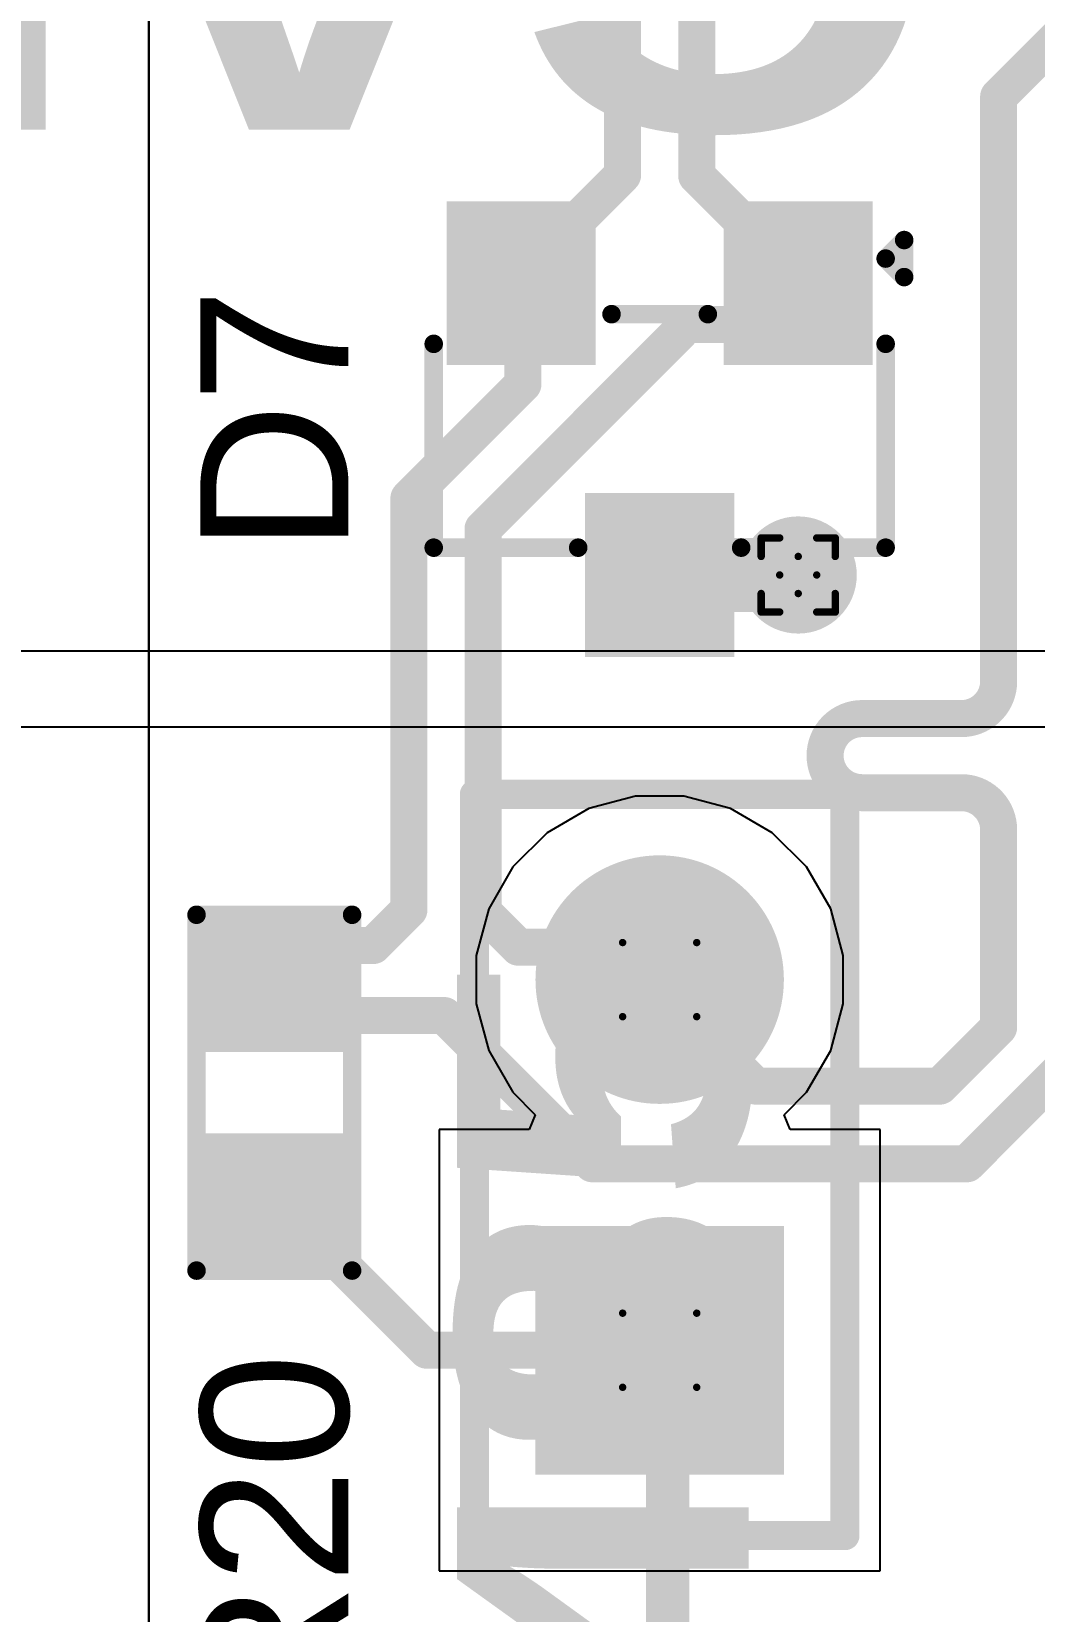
# Model space of a CAD drawing. Header units: inches. Extents: x 0 to 212, y 0 to 208.
# Drawn here: x 1.8989 to 2.1697, y 2.9513 to 3.3776 of the extents above; entities that cross this region are included whole.
import ezdxf

# ---------------------------------------------------------------- set-up
doc = ezdxf.new("R2010")
doc.units = ezdxf.units.IN
doc.header["$MEASUREMENT"] = 0
for name, color, linetype in [('Bottom Layer', 5, 'Continuous'), ('Bottom Solder', 6, 'Continuous'), ('Drill Drawing', 1, 'Continuous'), ('Multi-Layer', 9, 'Continuous'), ('Pad Holes', 156, 'Continuous'), ('Top Layer', 1, 'Continuous'), ('Top Overlay', 2, 'Continuous'), ('Top Paste', 8, 'Continuous'), ('Top Solder', 216, 'Continuous'), ('Via Holes', 16, 'Continuous')]:
    doc.layers.add(name, color=color, linetype=linetype)
doc.styles.add('Arial', font='', dxfattribs={"height": 0.2})
doc.styles.add('Arial Black_Bold', font='', dxfattribs={"height": 0.2})
doc.styles.get('Arial').set_extended_font_data('Arial')
doc.styles.get('Arial Black_Bold').set_extended_font_data('Arial Black', bold=True)

# ---------------------------------------------------------------- blocks, each defined once
blk = doc.blocks.new('R___0603_61')
at = {"layer": 'Top Layer'}
for points in [[(-0.015, 0.0175), (-0.015, -0.0175), (-0.045, -0.0175), (-0.045, 0.0175)], [(0.045, 0.0175), (0.045, -0.0175), (0.015, -0.0175), (0.015, 0.0175)]]:
    blk.add_hatch(color=1, dxfattribs=at).paths.add_polyline_path(points)
at = {"layer": 'Top Paste'}
for points in [[(-0.015, 0.0175), (-0.015, -0.0175), (-0.045, -0.0175), (-0.045, 0.0175)], [(0.045, 0.0175), (0.045, -0.0175), (0.015, -0.0175), (0.015, 0.0175)]]:
    blk.add_hatch(color=8, dxfattribs=at).paths.add_polyline_path(points)
at = {"layer": 'Top Solder'}
for points in [[(-0.011, 0.0215), (-0.011, -0.0215), (-0.049, -0.0215), (-0.049, 0.0215)], [(0.049, 0.0215), (0.049, -0.0215), (0.011, -0.0215), (0.011, 0.0215)]]:
    blk.add_hatch(color=216, dxfattribs=at).paths.add_polyline_path(points)
at = {"layer": 'Top Overlay'}
for points in [[(-0.048, 0.021, 0.005, 0.005, 0), (-0.048, -0.021, 0.005, 0.005, 0)], [(-0.048, 0.021, 0.005, 0.005, 0), (0.048, 0.021, 0.005, 0.005, 0)], [(0.048, 0.021, 0.005, 0.005, 0), (0.048, -0.021, 0.005, 0.005, 0)], [(-0.048, -0.021, 0.005, 0.005, 0), (0.048, -0.021, 0.005, 0.005, 0)]]:
    blk.add_lwpolyline(points, format="xyseb", dxfattribs=at)
for points in [[(-0.04925, 0.021, 0.0025, 0.0025, 1), (-0.04675, 0.021, 0.0025, 0.0025, 1)], [(-0.04925, 0.021, 0.0025, 0.0025, 1), (-0.04675, 0.021, 0.0025, 0.0025, 1)], [(0.04675, 0.021, 0.0025, 0.0025, 1), (0.04925, 0.021, 0.0025, 0.0025, 1)], [(0.04675, 0.021, 0.0025, 0.0025, 1), (0.04925, 0.021, 0.0025, 0.0025, 1)], [(-0.04925, -0.021, 0.0025, 0.0025, 1), (-0.04675, -0.021, 0.0025, 0.0025, 1)], [(-0.04925, -0.021, 0.0025, 0.0025, 1), (-0.04675, -0.021, 0.0025, 0.0025, 1)], [(0.04675, -0.021, 0.0025, 0.0025, 1), (0.04925, -0.021, 0.0025, 0.0025, 1)], [(0.04675, -0.021, 0.0025, 0.0025, 1), (0.04925, -0.021, 0.0025, 0.0025, 1)]]:
    blk.add_lwpolyline(points, format="xyseb", close=True, dxfattribs=at)
blk = doc.blocks.new('HDR1X2__107')
at = {"layer": 'Bottom Layer'}
blk.add_hatch(color=5, dxfattribs=at).paths.add_polyline_path([(-0.02953, 0.02953), (0.02953, 0.02953), (0.02953, -0.02953), (-0.02953, -0.02953)])
h = blk.add_hatch(color=5, dxfattribs=at)
edge = h.paths.add_edge_path()
edge.add_arc((0.1, 0), 0.02953, 0, 360)
at = {"layer": 'Bottom Solder'}
blk.add_hatch(color=6, dxfattribs=at).paths.add_polyline_path([(-0.03353, 0.03353), (0.03353, 0.03353), (0.03353, -0.03353), (-0.03353, -0.03353)])
h = blk.add_hatch(color=6, dxfattribs=at)
edge = h.paths.add_edge_path()
edge.add_arc((0.1, 0), 0.03353, 0, 360)
at = {"layer": 'Multi-Layer'}
blk.add_hatch(color=9, dxfattribs=at).paths.add_polyline_path([(-0.02953, 0.02953), (0.02953, 0.02953), (0.02953, -0.02953), (-0.02953, -0.02953)])
h = blk.add_hatch(color=9, dxfattribs=at)
edge = h.paths.add_edge_path()
edge.add_arc((0.1, 0), 0.02953, 0, 360)
at = {"layer": 'Pad Holes'}
h = blk.add_hatch(color=7, dxfattribs=at)
edge = h.paths.add_edge_path()
edge.add_arc((0, 0), 0.01772, 0, 360)
h = blk.add_hatch(color=7, dxfattribs=at)
edge = h.paths.add_edge_path()
edge.add_arc((0.1, 0), 0.01772, 0, 360)
at = {"layer": 'Top Layer'}
blk.add_hatch(color=1, dxfattribs=at).paths.add_polyline_path([(-0.02953, 0.02953), (0.02953, 0.02953), (0.02953, -0.02953), (-0.02953, -0.02953)])
h = blk.add_hatch(color=1, dxfattribs=at)
edge = h.paths.add_edge_path()
edge.add_arc((0.1, 0), 0.02953, 0, 360)
at = {"layer": 'Top Solder'}
blk.add_hatch(color=216, dxfattribs=at).paths.add_polyline_path([(-0.03353, 0.03353), (0.03353, 0.03353), (0.03353, -0.03353), (-0.03353, -0.03353)])
h = blk.add_hatch(color=216, dxfattribs=at)
edge = h.paths.add_edge_path()
edge.add_arc((0.1, 0), 0.03353, 0, 360)
at = {"layer": 'Top Overlay'}
for points in [[(-0.05, 0.05, 0.00787, 0.00787, 0), (-0.05, -0.05, 0.00787, 0.00787, 0)], [(-0.05, 0.05, 0.00787, 0.00787, 0), (0.15, 0.05, 0.00787, 0.00787, 0)], [(0.15, 0.05, 0.00787, 0.00787, 0), (0.15, -0.05, 0.00787, 0.00787, 0)], [(-0.05, -0.05, 0.00787, 0.00787, 0), (0.15, -0.05, 0.00787, 0.00787, 0)]]:
    blk.add_lwpolyline(points, format="xyseb", dxfattribs=at)
for points in [[(-0.05197, 0.05, 0.00394, 0.00394, 1), (-0.04803, 0.05, 0.00394, 0.00394, 1)], [(-0.05197, 0.05, 0.00394, 0.00394, 1), (-0.04803, 0.05, 0.00394, 0.00394, 1)], [(0.14803, 0.05, 0.00394, 0.00394, 1), (0.15197, 0.05, 0.00394, 0.00394, 1)], [(0.14803, 0.05, 0.00394, 0.00394, 1), (0.15197, 0.05, 0.00394, 0.00394, 1)], [(-0.05197, -0.05, 0.00394, 0.00394, 1), (-0.04803, -0.05, 0.00394, 0.00394, 1)], [(-0.05197, -0.05, 0.00394, 0.00394, 1), (-0.04803, -0.05, 0.00394, 0.00394, 1)], [(0.14803, -0.05, 0.00394, 0.00394, 1), (0.15197, -0.05, 0.00394, 0.00394, 1)], [(0.14803, -0.05, 0.00394, 0.00394, 1), (0.15197, -0.05, 0.00394, 0.00394, 1)]]:
    blk.add_lwpolyline(points, format="xyseb", close=True, dxfattribs=at)
blk = doc.blocks.new('SOT_23_116')
at = {"layer": 'Top Layer'}
for points in [[(-0.01614, 0.05748), (0.01614, 0.05748), (0.01614, 0.02126), (-0.01614, 0.02126)], [(-0.05354, -0.02126), (-0.02126, -0.02126), (-0.02126, -0.05748), (-0.05354, -0.05748)], [(0.02126, -0.02126), (0.05354, -0.02126), (0.05354, -0.05748), (0.02126, -0.05748)]]:
    blk.add_hatch(color=1, dxfattribs=at).paths.add_polyline_path(points)
at = {"layer": 'Top Paste'}
for points in [[(-0.01614, 0.05748), (0.01614, 0.05748), (0.01614, 0.02126), (-0.01614, 0.02126)], [(-0.05354, -0.02126), (-0.02126, -0.02126), (-0.02126, -0.05748), (-0.05354, -0.05748)], [(0.02126, -0.02126), (0.05354, -0.02126), (0.05354, -0.05748), (0.02126, -0.05748)]]:
    blk.add_hatch(color=8, dxfattribs=at).paths.add_polyline_path(points)
at = {"layer": 'Top Solder'}
for points in [[(-0.02014, 0.06148), (0.02014, 0.06148), (0.02014, 0.01726), (-0.02014, 0.01726)], [(-0.05754, -0.01726), (-0.01726, -0.01726), (-0.01726, -0.06148), (-0.05754, -0.06148)], [(0.01726, -0.01726), (0.05754, -0.01726), (0.05754, -0.06148), (0.01726, -0.06148)]]:
    blk.add_hatch(color=216, dxfattribs=at).paths.add_polyline_path(points)
at = {"layer": 'Top Overlay'}
for points in [[(-0.022, 0.032, 0.005, 0.005, 0), (-0.061, 0.032, 0.005, 0.005, 0)], [(-0.061, 0.032, 0.005, 0.005, 0), (-0.061, -0.023, 0.005, 0.005, 0)], [(0.061, 0.032, 0.005, 0.005, 0), (0.022, 0.032, 0.005, 0.005, 0)], [(0.061, -0.023, 0.005, 0.005, 0), (0.061, 0.032, 0.005, 0.005, 0)], [(0.013, -0.031, 0.005, 0.005, 0), (-0.013, -0.031, 0.005, 0.005, 0)], [(-0.066, -0.041, 0.005, 0.005, 0), (-0.066, -0.051, 0.005, 0.005, 0)], [(-0.061, -0.046, 0.005, 0.005, 0), (-0.066, -0.041, 0.005, 0.005, 0)], [(-0.061, -0.046, 0.005, 0.005, 0), (-0.066, -0.051, 0.005, 0.005, 0)]]:
    blk.add_lwpolyline(points, format="xyseb", dxfattribs=at)
for points in [[(-0.06225, 0.032, 0.0025, 0.0025, 1), (-0.05975, 0.032, 0.0025, 0.0025, 1)], [(-0.06225, 0.032, 0.0025, 0.0025, 1), (-0.05975, 0.032, 0.0025, 0.0025, 1)], [(-0.02325, 0.032, 0.0025, 0.0025, 1), (-0.02075, 0.032, 0.0025, 0.0025, 1)], [(0.02075, 0.032, 0.0025, 0.0025, 1), (0.02325, 0.032, 0.0025, 0.0025, 1)], [(0.05975, 0.032, 0.0025, 0.0025, 1), (0.06225, 0.032, 0.0025, 0.0025, 1)], [(0.05975, 0.032, 0.0025, 0.0025, 1), (0.06225, 0.032, 0.0025, 0.0025, 1)], [(-0.06225, -0.023, 0.0025, 0.0025, 1), (-0.05975, -0.023, 0.0025, 0.0025, 1)], [(0.05975, -0.023, 0.0025, 0.0025, 1), (0.06225, -0.023, 0.0025, 0.0025, 1)], [(-0.01425, -0.031, 0.0025, 0.0025, 1), (-0.01175, -0.031, 0.0025, 0.0025, 1)], [(0.01175, -0.031, 0.0025, 0.0025, 1), (0.01425, -0.031, 0.0025, 0.0025, 1)], [(-0.06725, -0.041, 0.0025, 0.0025, 1), (-0.06475, -0.041, 0.0025, 0.0025, 1)], [(-0.06725, -0.041, 0.0025, 0.0025, 1), (-0.06475, -0.041, 0.0025, 0.0025, 1)], [(-0.06225, -0.046, 0.0025, 0.0025, 1), (-0.05975, -0.046, 0.0025, 0.0025, 1)], [(-0.06225, -0.046, 0.0025, 0.0025, 1), (-0.05975, -0.046, 0.0025, 0.0025, 1)], [(-0.06725, -0.051, 0.0025, 0.0025, 1), (-0.06475, -0.051, 0.0025, 0.0025, 1)], [(-0.06725, -0.051, 0.0025, 0.0025, 1), (-0.06475, -0.051, 0.0025, 0.0025, 1)]]:
    blk.add_lwpolyline(points, format="xyseb", close=True, dxfattribs=at)

msp = doc.modelspace()

# ---------------------------------------------------------------- hatches: boundary and pattern name
at = {"layer": 'Bottom Layer'}
h = msp.add_hatch(color=5, dxfattribs=at)
edge = h.paths.add_edge_path()
edge.add_arc((2.1059, 3.23096), 0.01181, 0, 360)
at = {"layer": 'Bottom Solder'}
h = msp.add_hatch(color=6, dxfattribs=at)
edge = h.paths.add_edge_path()
edge.add_arc((2.1059, 3.23096), 0.01581, 0, 360)
at = {"layer": 'Top Layer'}
h = msp.add_hatch(color=1, dxfattribs=at)
edge = h.paths.add_edge_path()
edge.add_arc((2.1059, 3.23096), 0.01181, 0, 360)
at = {"layer": 'Top Solder'}
h = msp.add_hatch(color=216, dxfattribs=at)
edge = h.paths.add_edge_path()
edge.add_arc((2.1059, 3.23096), 0.01581, 0, 360)
at = {"layer": 'Via Holes'}
h = msp.add_hatch(color=7, dxfattribs=at)
edge = h.paths.add_edge_path()
edge.add_arc((2.1059, 3.23096), 0.00591, 0, 360)

# ---------------------------------------------------------------- linework, layer by layer
at = {"layer": 'Bottom Layer'}
for p, q in [((2.25696, 3.21039), (1.655, 3.21039)), ((1.655, 3.19), (2.25696, 3.19)), ((2.06198, 3.17132), (2.04939, 3.16794)), ((2.07502, 3.17132), (2.06198, 3.17132)), ((2.08762, 3.16794), (2.07502, 3.17132)), ((2.04939, 3.16794), (2.03809, 3.16142)), ((2.09891, 3.16142), (2.08762, 3.16794)), ((2.03809, 3.16142), (2.02887, 3.1522)), ((2.10814, 3.1522), (2.09891, 3.16142)), ((2.02887, 3.1522), (2.02235, 3.14091)), ((2.11466, 3.14091), (2.10814, 3.1522)), ((2.02235, 3.14091), (2.01898, 3.12831)), ((2.11803, 3.12831), (2.11466, 3.14091)), ((2.01898, 3.12831), (2.01898, 3.11527)), ((2.11803, 3.11527), (2.11803, 3.12831)), ((2.01898, 3.11527), (2.02235, 3.10267)), ((2.11466, 3.10267), (2.11803, 3.11527)), ((2.02235, 3.10267), (2.02887, 3.09138)), ((2.10814, 3.09138), (2.11466, 3.10267)), ((2.02887, 3.09138), (2.03493, 3.08532)), ((2.10207, 3.08532), (2.10814, 3.09138)), ((2.03493, 3.08532), (2.03328, 3.08132)), ((2.10373, 3.08132), (2.10207, 3.08532)), ((2.03328, 3.08132), (2.00898, 3.08132)), ((2.00898, 3.08132), (2.00898, 2.96226)), ((2.12803, 3.08132), (2.10373, 3.08132)), ((2.12803, 2.96226), (2.12803, 3.08132)), ((2.00898, 2.96226), (2.12803, 2.96226))]:
    msp.add_line(p, q, dxfattribs=at)
at = {"layer": 'Drill Drawing'}
for points in [[(2.0959, 3.23596, 0.002, 0.002, 0), (2.0959, 3.24096, 0.002, 0.002, 0)], [(2.0959, 3.24096, 0.002, 0.002, 0), (2.1009, 3.24096, 0.002, 0.002, 0)], [(2.1009, 3.24096, 0.002, 0.002, 0), (2.1059, 3.23596, 0.002, 0.002, 0)], [(2.1059, 3.23596, 0.002, 0.002, 0), (2.1109, 3.24096, 0.002, 0.002, 0)], [(2.1109, 3.24096, 0.002, 0.002, 0), (2.1159, 3.24096, 0.002, 0.002, 0)], [(2.1159, 3.23596, 0.002, 0.002, 0), (2.1159, 3.24096, 0.002, 0.002, 0)], [(2.0959, 3.23596, 0.002, 0.002, 0), (2.1009, 3.23096, 0.002, 0.002, 0)], [(2.1109, 3.23096, 0.002, 0.002, 0), (2.1159, 3.23596, 0.002, 0.002, 0)], [(2.0959, 3.22596, 0.002, 0.002, 0), (2.1009, 3.23096, 0.002, 0.002, 0)], [(2.1109, 3.23096, 0.002, 0.002, 0), (2.1159, 3.22596, 0.002, 0.002, 0)], [(2.0959, 3.22096, 0.002, 0.002, 0), (2.0959, 3.22596, 0.002, 0.002, 0)], [(2.1009, 3.22096, 0.002, 0.002, 0), (2.1059, 3.22596, 0.002, 0.002, 0)], [(2.1059, 3.22596, 0.002, 0.002, 0), (2.1109, 3.22096, 0.002, 0.002, 0)], [(2.1159, 3.22096, 0.002, 0.002, 0), (2.1159, 3.22596, 0.002, 0.002, 0)], [(2.0959, 3.22096, 0.002, 0.002, 0), (2.1009, 3.22096, 0.002, 0.002, 0)], [(2.1109, 3.22096, 0.002, 0.002, 0), (2.1159, 3.22096, 0.002, 0.002, 0)], [(2.0585, 3.13179, 0.002, 0.002, 0), (2.0785, 3.13179, 0.002, 0.002, 0)], [(2.0585, 3.11179, 0.002, 0.002, 0), (2.0585, 3.13179, 0.002, 0.002, 0)], [(2.0785, 3.11179, 0.002, 0.002, 0), (2.0785, 3.13179, 0.002, 0.002, 0)], [(2.0585, 3.11179, 0.002, 0.002, 0), (2.0785, 3.11179, 0.002, 0.002, 0)], [(2.0585, 3.03179, 0.002, 0.002, 0), (2.0785, 3.03179, 0.002, 0.002, 0)], [(2.0585, 3.01179, 0.002, 0.002, 0), (2.0585, 3.03179, 0.002, 0.002, 0)], [(2.0785, 3.01179, 0.002, 0.002, 0), (2.0785, 3.03179, 0.002, 0.002, 0)], [(2.0585, 3.01179, 0.002, 0.002, 0), (2.0785, 3.01179, 0.002, 0.002, 0)]]:
    msp.add_lwpolyline(points, format="xyseb", dxfattribs=at)
for points in [[(2.0954, 3.24096, 0.001, 0.001, 1), (2.0964, 3.24096, 0.001, 0.001, 1)], [(2.0954, 3.24096, 0.001, 0.001, 1), (2.0964, 3.24096, 0.001, 0.001, 1)], [(2.1004, 3.24096, 0.001, 0.001, 1), (2.1014, 3.24096, 0.001, 0.001, 1)], [(2.1004, 3.24096, 0.001, 0.001, 1), (2.1014, 3.24096, 0.001, 0.001, 1)], [(2.1104, 3.24096, 0.001, 0.001, 1), (2.1114, 3.24096, 0.001, 0.001, 1)], [(2.1104, 3.24096, 0.001, 0.001, 1), (2.1114, 3.24096, 0.001, 0.001, 1)], [(2.1154, 3.24096, 0.001, 0.001, 1), (2.1164, 3.24096, 0.001, 0.001, 1)], [(2.1154, 3.24096, 0.001, 0.001, 1), (2.1164, 3.24096, 0.001, 0.001, 1)], [(2.0954, 3.23596, 0.001, 0.001, 1), (2.0964, 3.23596, 0.001, 0.001, 1)], [(2.0954, 3.23596, 0.001, 0.001, 1), (2.0964, 3.23596, 0.001, 0.001, 1)], [(2.1054, 3.23596, 0.001, 0.001, 1), (2.1064, 3.23596, 0.001, 0.001, 1)], [(2.1054, 3.23596, 0.001, 0.001, 1), (2.1064, 3.23596, 0.001, 0.001, 1)], [(2.1154, 3.23596, 0.001, 0.001, 1), (2.1164, 3.23596, 0.001, 0.001, 1)], [(2.1154, 3.23596, 0.001, 0.001, 1), (2.1164, 3.23596, 0.001, 0.001, 1)], [(2.1004, 3.23096, 0.001, 0.001, 1), (2.1014, 3.23096, 0.001, 0.001, 1)], [(2.1004, 3.23096, 0.001, 0.001, 1), (2.1014, 3.23096, 0.001, 0.001, 1)], [(2.1104, 3.23096, 0.001, 0.001, 1), (2.1114, 3.23096, 0.001, 0.001, 1)], [(2.1104, 3.23096, 0.001, 0.001, 1), (2.1114, 3.23096, 0.001, 0.001, 1)], [(2.0954, 3.22596, 0.001, 0.001, 1), (2.0964, 3.22596, 0.001, 0.001, 1)], [(2.0954, 3.22596, 0.001, 0.001, 1), (2.0964, 3.22596, 0.001, 0.001, 1)], [(2.1054, 3.22596, 0.001, 0.001, 1), (2.1064, 3.22596, 0.001, 0.001, 1)], [(2.1054, 3.22596, 0.001, 0.001, 1), (2.1064, 3.22596, 0.001, 0.001, 1)], [(2.1154, 3.22596, 0.001, 0.001, 1), (2.1164, 3.22596, 0.001, 0.001, 1)], [(2.1154, 3.22596, 0.001, 0.001, 1), (2.1164, 3.22596, 0.001, 0.001, 1)], [(2.0954, 3.22096, 0.001, 0.001, 1), (2.0964, 3.22096, 0.001, 0.001, 1)], [(2.0954, 3.22096, 0.001, 0.001, 1), (2.0964, 3.22096, 0.001, 0.001, 1)], [(2.1004, 3.22096, 0.001, 0.001, 1), (2.1014, 3.22096, 0.001, 0.001, 1)], [(2.1004, 3.22096, 0.001, 0.001, 1), (2.1014, 3.22096, 0.001, 0.001, 1)], [(2.1104, 3.22096, 0.001, 0.001, 1), (2.1114, 3.22096, 0.001, 0.001, 1)], [(2.1104, 3.22096, 0.001, 0.001, 1), (2.1114, 3.22096, 0.001, 0.001, 1)], [(2.1154, 3.22096, 0.001, 0.001, 1), (2.1164, 3.22096, 0.001, 0.001, 1)], [(2.1154, 3.22096, 0.001, 0.001, 1), (2.1164, 3.22096, 0.001, 0.001, 1)], [(2.058, 3.13179, 0.001, 0.001, 1), (2.059, 3.13179, 0.001, 0.001, 1)], [(2.058, 3.13179, 0.001, 0.001, 1), (2.059, 3.13179, 0.001, 0.001, 1)], [(2.078, 3.13179, 0.001, 0.001, 1), (2.079, 3.13179, 0.001, 0.001, 1)], [(2.078, 3.13179, 0.001, 0.001, 1), (2.079, 3.13179, 0.001, 0.001, 1)], [(2.058, 3.11179, 0.001, 0.001, 1), (2.059, 3.11179, 0.001, 0.001, 1)], [(2.058, 3.11179, 0.001, 0.001, 1), (2.059, 3.11179, 0.001, 0.001, 1)], [(2.078, 3.11179, 0.001, 0.001, 1), (2.079, 3.11179, 0.001, 0.001, 1)], [(2.078, 3.11179, 0.001, 0.001, 1), (2.079, 3.11179, 0.001, 0.001, 1)], [(2.058, 3.03179, 0.001, 0.001, 1), (2.059, 3.03179, 0.001, 0.001, 1)], [(2.058, 3.03179, 0.001, 0.001, 1), (2.059, 3.03179, 0.001, 0.001, 1)], [(2.078, 3.03179, 0.001, 0.001, 1), (2.079, 3.03179, 0.001, 0.001, 1)], [(2.078, 3.03179, 0.001, 0.001, 1), (2.079, 3.03179, 0.001, 0.001, 1)], [(2.058, 3.01179, 0.001, 0.001, 1), (2.059, 3.01179, 0.001, 0.001, 1)], [(2.058, 3.01179, 0.001, 0.001, 1), (2.059, 3.01179, 0.001, 0.001, 1)], [(2.078, 3.01179, 0.001, 0.001, 1), (2.079, 3.01179, 0.001, 0.001, 1)], [(2.078, 3.01179, 0.001, 0.001, 1), (2.079, 3.01179, 0.001, 0.001, 1)]]:
    msp.add_lwpolyline(points, format="xyseb", close=True, dxfattribs=at)
at = {"layer": 'Top Layer'}
for p, q in [((1.9306, 2.74551), (1.93062, 3.69532)), ((1.93062, 3.69532), (1.9306, 2.74551))]:
    msp.add_line(p, q, dxfattribs=at)
for points in [[(2.0585, 3.33892, 0.01, 0.01, 0), (2.0585, 3.55396, 0.01, 0.01, 0)], [(2.0785, 3.33868, 0.01, 0.01, 0), (2.0785, 3.54568, 0.01, 0.01, 0)], [(2.16, 3.36, 0.01, 0.01, 0), (2.18757, 3.38757, 0.01, 0.01, 0)], [(2.16, 3.22722, 0.01, 0.01, 0), (2.16, 3.36, 0.01, 0.01, 0)], [(2.04239, 3.32281, 0.01, 0.01, 0), (2.0585, 3.33892, 0.01, 0.01, 0)], [(2.0785, 3.33868, 0.01, 0.01, 0), (2.09438, 3.32281, 0.01, 0.01, 0)], [(2.0311, 3.31167, 0.01, 0.01, 0), (2.04224, 3.32281, 0.01, 0.01, 0)], [(2.04224, 3.32281, 0.01, 0.01, 0), (2.04239, 3.32281, 0.01, 0.01, 0)], [(2.09438, 3.32281, 0.01, 0.01, 0), (2.09476, 3.32281, 0.01, 0.01, 0)], [(2.09476, 3.32281, 0.01, 0.01, 0), (2.1059, 3.31167, 0.01, 0.01, 0)], [(2.0311, 3.3097, 0.01, 0.01, 0), (2.0311, 3.31167, 0.01, 0.01, 0)], [(2.1059, 3.3097, 0.01, 0.01, 0), (2.1059, 3.31167, 0.01, 0.01, 0)], [(2.0311, 3.3097, 0.01, 0.01, 0), (2.03158, 3.30922, 0.01, 0.01, 0)], [(2.03158, 3.28245, 0.01, 0.01, 0), (2.03158, 3.30922, 0.01, 0.01, 0)], [(2.09476, 3.29856, 0.01, 0.01, 0), (2.1059, 3.3097, 0.01, 0.01, 0)], [(2.1059, 3.3097, 0.01, 0.01, 0), (2.1059, 3.3097, 0.01, 0.01, 0)], [(2.02081, 3.24339, 0.01, 0.01, 0), (2.07597, 3.29856, 0.01, 0.01, 0)], [(2.07597, 3.29856, 0.01, 0.01, 0), (2.09476, 3.29856, 0.01, 0.01, 0)], [(2.00081, 3.25168, 0.01, 0.01, 0), (2.03158, 3.28245, 0.01, 0.01, 0)], [(2.00081, 3.14063, 0.01, 0.01, 0), (2.00081, 3.25168, 0.01, 0.01, 0)], [(2.02081, 3.1401, 0.01, 0.01, 0), (2.02081, 3.24339, 0.01, 0.01, 0)], [(2.0685, 3.22932, 0.02, 0.02, 0), (2.07014, 3.23096, 0.02, 0.02, 0)], [(2.07014, 3.23096, 0.02, 0.02, 0), (2.1059, 3.23096, 0.02, 0.02, 0)], [(2.16, 3.20222, 0.01, 0.01, 0), (2.16, 3.22722, 0.01, 0.01, 0)], [(2.16, 3.20222, 0.01, 0.01, -0.414214), (2.15, 3.19222, 0.01, 0.01, 0)], [(2.12315, 3.17222, 0.01, 0.01, -1), (2.12315, 3.19222, 0.01, 0.01, 0)], [(2.12315, 3.19222, 0.01, 0.01, 0), (2.15, 3.19222, 0.01, 0.01, 0)], [(2.12315, 3.17222, 0.01, 0.01, 0), (2.15, 3.17222, 0.01, 0.01, 0)], [(2.15, 3.17222, 0.01, 0.01, -0.414214), (2.16, 3.16222, 0.01, 0.01, 0)], [(2.16, 3.14263, 0.01, 0.01, 0), (2.16, 3.16222, 0.01, 0.01, 0)], [(2.16, 3.10892, 0.01, 0.01, 0), (2.16, 3.14263, 0.01, 0.01, 0)], [(1.99117, 3.13099, 0.01, 0.01, 0), (2.00081, 3.14063, 0.01, 0.01, 0)], [(2.02081, 3.1401, 0.01, 0.01, 0), (2.03037, 3.13053, 0.01, 0.01, 0)], [(1.96447, 3.12128, 0.01, 0.01, 0), (1.97417, 3.13099, 0.01, 0.01, 0)], [(1.97417, 3.13099, 0.01, 0.01, 0), (1.99117, 3.13099, 0.01, 0.01, 0)], [(2.03037, 3.13053, 0.01, 0.01, 0), (2.05976, 3.13053, 0.01, 0.01, 0)], [(2.05976, 3.13053, 0.01, 0.01, 0), (2.0685, 3.12179, 0.01, 0.01, 0)], [(1.96447, 3.12128, 0.01, 0.01, 0), (1.97366, 3.11209, 0.01, 0.01, 0)], [(2.0685, 3.11902, 0.01, 0.01, 0), (2.0685, 3.12179, 0.01, 0.01, 0)], [(2.0685, 3.11902, 0.01, 0.01, 0), (2.09446, 3.09306, 0.01, 0.01, 0)], [(1.97366, 3.11209, 0.01, 0.01, 0), (2.01034, 3.11209, 0.01, 0.01, 0)], [(2.01034, 3.11209, 0.01, 0.01, 0), (2.05032, 3.07211, 0.01, 0.01, 0)], [(2.14414, 3.09306, 0.01, 0.01, 0), (2.16, 3.10892, 0.01, 0.01, 0)], [(2.15148, 3.07211, 0.01, 0.01, 0), (2.18, 3.10063, 0.01, 0.01, 0)], [(2.09446, 3.09306, 0.01, 0.01, 0), (2.14414, 3.09306, 0.01, 0.01, 0)], [(2.05032, 3.07211, 0.01, 0.01, 0), (2.15148, 3.07211, 0.01, 0.01, 0)], [(1.96447, 3.06128, 0.01, 0.01, 0), (1.96697, 3.06128, 0.01, 0.01, 0)], [(1.96697, 3.06128, 0.01, 0.01, 0), (1.97847, 3.04978, 0.01, 0.01, 0)], [(1.97847, 3.04899, 0.01, 0.01, 0), (1.97847, 3.04978, 0.01, 0.01, 0)], [(1.97847, 3.04899, 0.01, 0.01, 0), (2.00567, 3.02179, 0.01, 0.01, 0)], [(2.00567, 3.02179, 0.01, 0.01, 0), (2.0685, 3.02179, 0.01, 0.01, 0)]]:
    msp.add_lwpolyline(points, format="xyseb", dxfattribs=at)
for points in [[(2.1575, 3.36, 0.005, 0.005, 1), (2.1625, 3.36, 0.005, 0.005, 1)], [(2.1575, 3.36, 0.005, 0.005, 1), (2.1625, 3.36, 0.005, 0.005, 1)], [(2.056, 3.33892, 0.005, 0.005, 1), (2.061, 3.33892, 0.005, 0.005, 1)], [(2.056, 3.33892, 0.005, 0.005, 1), (2.061, 3.33892, 0.005, 0.005, 1)], [(2.076, 3.33868, 0.005, 0.005, 1), (2.081, 3.33868, 0.005, 0.005, 1)], [(2.076, 3.33868, 0.005, 0.005, 1), (2.081, 3.33868, 0.005, 0.005, 1)], [(2.03974, 3.32281, 0.005, 0.005, 1), (2.04474, 3.32281, 0.005, 0.005, 1)], [(2.03974, 3.32281, 0.005, 0.005, 1), (2.04474, 3.32281, 0.005, 0.005, 1)], [(2.03989, 3.32281, 0.005, 0.005, 1), (2.04489, 3.32281, 0.005, 0.005, 1)], [(2.03989, 3.32281, 0.005, 0.005, 1), (2.04489, 3.32281, 0.005, 0.005, 1)], [(2.09188, 3.32281, 0.005, 0.005, 1), (2.09688, 3.32281, 0.005, 0.005, 1)], [(2.09188, 3.32281, 0.005, 0.005, 1), (2.09688, 3.32281, 0.005, 0.005, 1)], [(2.09226, 3.32281, 0.005, 0.005, 1), (2.09726, 3.32281, 0.005, 0.005, 1)], [(2.09226, 3.32281, 0.005, 0.005, 1), (2.09726, 3.32281, 0.005, 0.005, 1)], [(2.0286, 3.31167, 0.005, 0.005, 1), (2.0336, 3.31167, 0.005, 0.005, 1)], [(2.0286, 3.31167, 0.005, 0.005, 1), (2.0336, 3.31167, 0.005, 0.005, 1)], [(2.1034, 3.31167, 0.005, 0.005, 1), (2.1084, 3.31167, 0.005, 0.005, 1)], [(2.1034, 3.31167, 0.005, 0.005, 1), (2.1084, 3.31167, 0.005, 0.005, 1)], [(2.0286, 3.3097, 0.005, 0.005, 1), (2.0336, 3.3097, 0.005, 0.005, 1)], [(2.0286, 3.3097, 0.005, 0.005, 1), (2.0336, 3.3097, 0.005, 0.005, 1)], [(2.02908, 3.30922, 0.005, 0.005, 1), (2.03408, 3.30922, 0.005, 0.005, 1)], [(2.02908, 3.30922, 0.005, 0.005, 1), (2.03408, 3.30922, 0.005, 0.005, 1)], [(2.1034, 3.3097, 0.005, 0.005, 1), (2.1084, 3.3097, 0.005, 0.005, 1)], [(2.1034, 3.3097, 0.005, 0.005, 1), (2.1084, 3.3097, 0.005, 0.005, 1)], [(2.1034, 3.3097, 0.005, 0.005, 1), (2.1084, 3.3097, 0.005, 0.005, 1)], [(2.1034, 3.3097, 0.005, 0.005, 1), (2.1084, 3.3097, 0.005, 0.005, 1)], [(2.07347, 3.29856, 0.005, 0.005, 1), (2.07847, 3.29856, 0.005, 0.005, 1)], [(2.07347, 3.29856, 0.005, 0.005, 1), (2.07847, 3.29856, 0.005, 0.005, 1)], [(2.09226, 3.29856, 0.005, 0.005, 1), (2.09726, 3.29856, 0.005, 0.005, 1)], [(2.09226, 3.29856, 0.005, 0.005, 1), (2.09726, 3.29856, 0.005, 0.005, 1)], [(2.02908, 3.28245, 0.005, 0.005, 1), (2.03408, 3.28245, 0.005, 0.005, 1)], [(2.02908, 3.28245, 0.005, 0.005, 1), (2.03408, 3.28245, 0.005, 0.005, 1)], [(1.99831, 3.25168, 0.005, 0.005, 1), (2.00331, 3.25168, 0.005, 0.005, 1)], [(1.99831, 3.25168, 0.005, 0.005, 1), (2.00331, 3.25168, 0.005, 0.005, 1)], [(2.01831, 3.24339, 0.005, 0.005, 1), (2.02331, 3.24339, 0.005, 0.005, 1)], [(2.01831, 3.24339, 0.005, 0.005, 1), (2.02331, 3.24339, 0.005, 0.005, 1)], [(2.06514, 3.23096, 0.01, 0.01, 1), (2.07514, 3.23096, 0.01, 0.01, 1)], [(2.06514, 3.23096, 0.01, 0.01, 1), (2.07514, 3.23096, 0.01, 0.01, 1)], [(2.1009, 3.23096, 0.01, 0.01, 1), (2.1109, 3.23096, 0.01, 0.01, 1)], [(2.0635, 3.22932, 0.01, 0.01, 1), (2.0735, 3.22932, 0.01, 0.01, 1)], [(2.1575, 3.22722, 0.005, 0.005, 1), (2.1625, 3.22722, 0.005, 0.005, 1)], [(2.1575, 3.22722, 0.005, 0.005, 1), (2.1625, 3.22722, 0.005, 0.005, 1)], [(2.1575, 3.20222, 0.005, 0.005, 1), (2.1625, 3.20222, 0.005, 0.005, 1)], [(2.1575, 3.20222, 0.005, 0.005, 1), (2.1625, 3.20222, 0.005, 0.005, 1)], [(2.12065, 3.19222, 0.005, 0.005, 1), (2.12565, 3.19222, 0.005, 0.005, 1)], [(2.12065, 3.19222, 0.005, 0.005, 1), (2.12565, 3.19222, 0.005, 0.005, 1)], [(2.1475, 3.19222, 0.005, 0.005, 1), (2.1525, 3.19222, 0.005, 0.005, 1)], [(2.1475, 3.19222, 0.005, 0.005, 1), (2.1525, 3.19222, 0.005, 0.005, 1)], [(2.12065, 3.17222, 0.005, 0.005, 1), (2.12565, 3.17222, 0.005, 0.005, 1)], [(2.12065, 3.17222, 0.005, 0.005, 1), (2.12565, 3.17222, 0.005, 0.005, 1)], [(2.1475, 3.17222, 0.005, 0.005, 1), (2.1525, 3.17222, 0.005, 0.005, 1)], [(2.1475, 3.17222, 0.005, 0.005, 1), (2.1525, 3.17222, 0.005, 0.005, 1)], [(2.1575, 3.16222, 0.005, 0.005, 1), (2.1625, 3.16222, 0.005, 0.005, 1)], [(2.1575, 3.16222, 0.005, 0.005, 1), (2.1625, 3.16222, 0.005, 0.005, 1)], [(2.1575, 3.14263, 0.005, 0.005, 1), (2.1625, 3.14263, 0.005, 0.005, 1)], [(2.1575, 3.14263, 0.005, 0.005, 1), (2.1625, 3.14263, 0.005, 0.005, 1)], [(1.99831, 3.14063, 0.005, 0.005, 1), (2.00331, 3.14063, 0.005, 0.005, 1)], [(1.99831, 3.14063, 0.005, 0.005, 1), (2.00331, 3.14063, 0.005, 0.005, 1)], [(2.01831, 3.1401, 0.005, 0.005, 1), (2.02331, 3.1401, 0.005, 0.005, 1)], [(2.01831, 3.1401, 0.005, 0.005, 1), (2.02331, 3.1401, 0.005, 0.005, 1)], [(1.97167, 3.13099, 0.005, 0.005, 1), (1.97667, 3.13099, 0.005, 0.005, 1)], [(1.97167, 3.13099, 0.005, 0.005, 1), (1.97667, 3.13099, 0.005, 0.005, 1)], [(1.98867, 3.13099, 0.005, 0.005, 1), (1.99367, 3.13099, 0.005, 0.005, 1)], [(1.98867, 3.13099, 0.005, 0.005, 1), (1.99367, 3.13099, 0.005, 0.005, 1)], [(2.02787, 3.13053, 0.005, 0.005, 1), (2.03287, 3.13053, 0.005, 0.005, 1)], [(2.02787, 3.13053, 0.005, 0.005, 1), (2.03287, 3.13053, 0.005, 0.005, 1)], [(2.05726, 3.13053, 0.005, 0.005, 1), (2.06226, 3.13053, 0.005, 0.005, 1)], [(2.05726, 3.13053, 0.005, 0.005, 1), (2.06226, 3.13053, 0.005, 0.005, 1)], [(1.96197, 3.12128, 0.005, 0.005, 1), (1.96697, 3.12128, 0.005, 0.005, 1)], [(1.96197, 3.12128, 0.005, 0.005, 1), (1.96697, 3.12128, 0.005, 0.005, 1)], [(2.066, 3.12179, 0.005, 0.005, 1), (2.071, 3.12179, 0.005, 0.005, 1)], [(2.066, 3.12179, 0.005, 0.005, 1), (2.071, 3.12179, 0.005, 0.005, 1)], [(2.066, 3.11902, 0.005, 0.005, 1), (2.071, 3.11902, 0.005, 0.005, 1)], [(2.066, 3.11902, 0.005, 0.005, 1), (2.071, 3.11902, 0.005, 0.005, 1)], [(1.97116, 3.11209, 0.005, 0.005, 1), (1.97616, 3.11209, 0.005, 0.005, 1)], [(1.97116, 3.11209, 0.005, 0.005, 1), (1.97616, 3.11209, 0.005, 0.005, 1)], [(2.00784, 3.11209, 0.005, 0.005, 1), (2.01284, 3.11209, 0.005, 0.005, 1)], [(2.00784, 3.11209, 0.005, 0.005, 1), (2.01284, 3.11209, 0.005, 0.005, 1)], [(2.1575, 3.10892, 0.005, 0.005, 1), (2.1625, 3.10892, 0.005, 0.005, 1)], [(2.1575, 3.10892, 0.005, 0.005, 1), (2.1625, 3.10892, 0.005, 0.005, 1)], [(2.09196, 3.09306, 0.005, 0.005, 1), (2.09696, 3.09306, 0.005, 0.005, 1)], [(2.09196, 3.09306, 0.005, 0.005, 1), (2.09696, 3.09306, 0.005, 0.005, 1)], [(2.14164, 3.09306, 0.005, 0.005, 1), (2.14664, 3.09306, 0.005, 0.005, 1)], [(2.14164, 3.09306, 0.005, 0.005, 1), (2.14664, 3.09306, 0.005, 0.005, 1)], [(2.04782, 3.07211, 0.005, 0.005, 1), (2.05282, 3.07211, 0.005, 0.005, 1)], [(2.04782, 3.07211, 0.005, 0.005, 1), (2.05282, 3.07211, 0.005, 0.005, 1)], [(2.14898, 3.07211, 0.005, 0.005, 1), (2.15398, 3.07211, 0.005, 0.005, 1)], [(2.14898, 3.07211, 0.005, 0.005, 1), (2.15398, 3.07211, 0.005, 0.005, 1)], [(1.96197, 3.06128, 0.005, 0.005, 1), (1.96697, 3.06128, 0.005, 0.005, 1)], [(1.96447, 3.06128, 0.005, 0.005, 1), (1.96947, 3.06128, 0.005, 0.005, 1)], [(1.96447, 3.06128, 0.005, 0.005, 1), (1.96947, 3.06128, 0.005, 0.005, 1)], [(1.97597, 3.04978, 0.005, 0.005, 1), (1.98097, 3.04978, 0.005, 0.005, 1)], [(1.97597, 3.04978, 0.005, 0.005, 1), (1.98097, 3.04978, 0.005, 0.005, 1)], [(1.97597, 3.04899, 0.005, 0.005, 1), (1.98097, 3.04899, 0.005, 0.005, 1)], [(1.97597, 3.04899, 0.005, 0.005, 1), (1.98097, 3.04899, 0.005, 0.005, 1)], [(2.00317, 3.02179, 0.005, 0.005, 1), (2.00817, 3.02179, 0.005, 0.005, 1)], [(2.00317, 3.02179, 0.005, 0.005, 1), (2.00817, 3.02179, 0.005, 0.005, 1)], [(2.066, 3.02179, 0.005, 0.005, 1), (2.071, 3.02179, 0.005, 0.005, 1)]]:
    msp.add_lwpolyline(points, format="xyseb", close=True, dxfattribs=at)

# ---------------------------------------------------------------- block references
for name, p, rotation in [('SOT_23_116', (2.0685, 3.27033), 180), ('HDR1X2__107', (2.0685, 3.02179), 90), ('R___0603_61', (1.96447, 3.09128), 90)]:
    msp.add_blockref(name, p, dxfattribs=dict(rotation=rotation))

# ---------------------------------------------------------------- texts
at = {"layer": 'Top Overlay'}
for s, height, rotation, style, p in [('SLAVE CAN IN', 0.1, 180, 'Arial Black_Bold', (2.72184, 3.45111)), ('D7', 0.04, 90, 'Arial', (1.98447, 3.237)), ('RS485', 0.07874, 90, 'Arial Black_Bold', (2.09251, 2.74669)), ('R20', 0.04, 90, 'Arial', (1.98447, 2.91847))]:
    msp.add_text(s, height=height, rotation=rotation, dxfattribs=dict(at, style=style)).set_placement(p)

doc.saveas('drawing.dxf')
